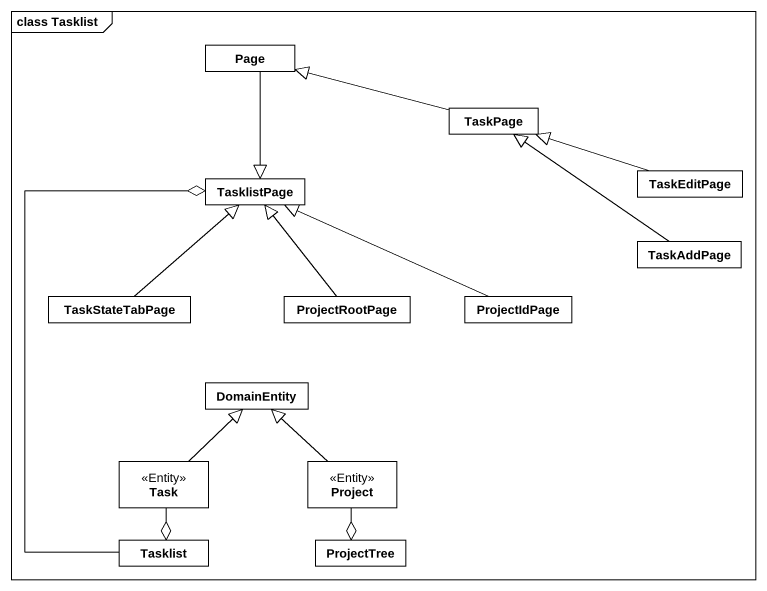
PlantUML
@startuml
mainframe class Tasklist
hide circle
hide empty members
class "Page" as Page_
class TaskPage
class TasklistPage
class TaskEditPage
class TaskAddPage
class TaskStateTabPage
class ProjectRootPage
class ProjectIdPage
class DomainEntity
class Task <<Entity>>
class Project <<Entity>>
class Tasklist
class ProjectTree
Page_ --|> TasklistPage
TaskPage -left-|> Page_
TasklistPage o-- Tasklist
TaskEditPage -left-|> TaskPage
TaskAddPage -up-|> TaskPage
TaskStateTabPage -up-|> TasklistPage
ProjectRootPage -up-|> TasklistPage
ProjectIdPage -left-|> TasklistPage
Task -up-|> DomainEntity
Project -up-|> DomainEntity
Tasklist o-up- Task
ProjectTree o-up- Project
@enduml
